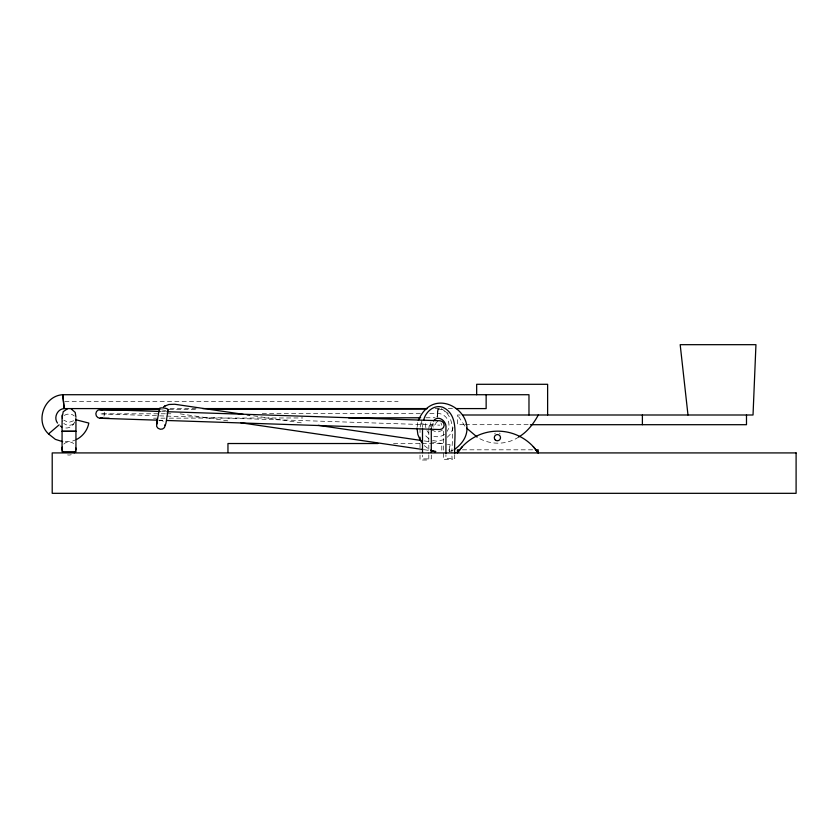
<?xml version="1.0" encoding="UTF-8"?>
<svg xmlns="http://www.w3.org/2000/svg" width="838" height="838" viewBox="0 0 838 838"><rect width="100%" height="100%" fill="white"/><g stroke="black" fill="none" stroke-linecap="round" stroke-linejoin="round"><path stroke-width="0.63" stroke-dasharray="4.19 3.14" d="M437.708 413.511L437.698 417.23M437.635 413.197L437.666 408.965L437.656 417.083M447.502 444.329L450.09 444.706L449.231 451.692M420.152 427.097L421.504 420.163M428.815 429.14L429.098 426.27L430.983 421.964M422.499 427.38L423.012 422.258M431.287 428.134L432.293 422.97M417.177 426.772L417.858 421.629M448.257 413.364L441.982 409.614L438.389 409.017L437.708 413.354A11.722 11.722 0 0 1 447.23 431.256M448.948 450.635L450.09 444.706M437.635 413.354L437.038 417.104L438.389 409.017M421.839 420.372L421.451 427.673M430.313 422.949L430.187 426.71M453.075 427.673L450.991 433.592L445.753 438.693M103.954 416.203L104.614 414.024L104.101 411.814M74.771 421.954C73.398 425.851 69.261 428.459 65.155 428.019M494.724 433.916L495.216 433.078M437.698 421.273L436.032 422.823L435.372 425.002L435.886 427.212M442.265 430.386L437.048 432.345L431.968 430.041M73.618 420.76L68.59 422.509L63.803 420.173M518.753 436.986C506.079 445.554 488.502 445.114 476.005 436.399M449.503 451.577L453.096 450.09M76.52 439.51L72.435 441.113L63.74 441.877M443.91 439.678L436.755 441.207L432.586 440.516M159.304 420.802L161.451 420.508L163.536 421.409M169.286 409.373L195.474 409.332M165.358 413.773L100.225 413.878L165.369 416.046M166.668 413.773L173.215 413.763M262.242 413.626L420.655 413.375M429.821 413.364L437.677 413.354M153.584 418.183L167.977 418.162M169.286 418.162L302.832 417.953M425.893 417.764L435.058 417.743M64.809 401.653L398.081 401.653M170.041 408.588L196.165 408.588M435.205 408.588L441.731 408.588M448.267 408.588L454.793 408.588M464.022 424.698L457.506 424.698L457.506 414.999L461.413 414.999M465.32 424.698L529.113 424.698M393.546 443.522L420.927 443.522M422.237 443.522L441.794 443.522L441.794 451.724M462.461 449.817L533.136 449.817M161.587 411.521L165.515 411.647M166.678 416.088L439.761 425.149M158.686 420.215L163.913 420.393M253.6 415.837L304.016 423.242M424.238 440.914L446.214 444.14M180.118 413.846L229.193 421.064M424.217 449.713L429.391 450.467M441.291 408.724C459.088 418.686 450.016 443.784 452.248 459.664L443.459 459.664L443.459 429.14M424.29 445.638L429.433 449.587M428.752 438.777L424.269 434.388M464.933 426.154L457.506 414.999M499.605 433.078L500.097 433.916M454.72 454.646L454.72 458.543L445.931 458.543L445.931 454.741M431.287 455.055L431.287 458.899L422.499 458.899L422.499 455.118M428.815 430.428L428.815 453.588M428.815 454.877L428.815 460.02L420.027 460.02L420.027 452.426M420.027 428.386L420.027 433.445M420.027 443.564L420.027 451.158M165.641 410.337A4.389 1.11 7.5 0 1 161.294 409.698M444.517 434.283A11.722 11.722 0 0 1 433.875 436.273M428.731 433.068A11.722 11.722 0 0 1 426.951 430.585M425.872 427.715A11.722 11.722 0 0 1 426.071 421.661M433.204 427.129A4.389 4.389 0 0 1 435.016 421.179M440.956 422.991A4.389 4.389 0 0 1 441.469 425.201M73.618 423.881A6.966 5.615 0 0 1 63.782 423.41M64.358 415.48A6.966 5.615 0 0 1 67.606 414.171L71.199 414.328A6.966 5.615 0 0 1 74.215 415.952M71.199 454.709A6.945 6.578 0 0 1 67.616 454.908M63.803 444.098A6.945 6.578 0 0 1 73.618 443.543"/><path stroke-width="1.26" d="M156.664 419.66L156.685 426.469L158.026 428.281L160.341 429.245L162.593 428.983L164.405 427.621L165.945 423.316L168.155 409.74M62.075 418.015L63.206 411.699L67.616 408.703M423.651 420.215C425.463 411.908 433.979 404.262 442.789 407.258C460.104 415.292 453.599 438.672 454.72 453.348M418.351 420.435C436.263 378.284 491.686 423.022 454.29 449.587M157.492 422.163L156.612 424.258L159.471 408.462A4.389 1.11 7.5 0 1 165.327 408.242A4.389 1.11 7.5 0 1 167.37 410.18M538.3 414.999C533.586 423.661 527.353 431.905 518.753 436.986M535.754 449.817L538.195 449.817L538.195 452.918A48.384 48.384 0 0 0 457.401 452.918L462.314 446.664M433.456 420.98C438.284 414.255 447.094 421.399 445.931 428.134L445.931 453.473M528.977 414.999L528.977 394.719L62.777 394.719C44.142 395.714 34.808 421.242 48.531 433.927L59.11 424.866M76.52 439.51C82.836 436.242 87.571 430.093 88.807 423.064L75.703 419.712M164.625 406.179L168.857 404.492L174.744 404.251L243.261 414.318M163.494 406.859L165.159 405.843M102.299 417.753L100.078 418.277L97.899 417.607L96.349 415.952L95.836 413.731L96.496 411.563L98.151 410.002L160.121 409.394M208.568 409.321L425.882 408.975M109.16 418.256L100.078 418.277L157.376 420.173M348.65 417.879L420.655 417.774M159.587 408.588L64.233 408.588L62.787 394.845M202.691 408.588L427.37 408.588M456.102 408.588L486.145 408.588L486.145 394.719M462.712 414.999L753.027 414.999L755.949 344.68L680.184 344.68L687.988 414.999M530.423 424.698L746.49 424.698L746.49 414.999M377.907 443.522L227.957 443.522L227.957 452.311M459.842 449.817L457.401 449.817L457.401 452.918M160.278 411.479L100.371 409.489L102.55 410.149M166.825 411.699L439.908 420.749L442.087 421.42L443.637 423.075L444.161 425.295L443.501 427.464L441.836 429.025L439.615 429.538L166.532 420.477M75.944 431.245L62.201 431.245M247.137 414.894L249.724 415.271M318.231 425.337L421.65 440.526M240.82 422.771L422.928 449.524M430.68 450.655L435.844 451.42M62.661 441.657L55.381 439.363L48.531 433.927M75.944 431.361L62.201 431.381M430.638 450.09L435.435 452.08M71.199 408.923L75.221 412.422L75.944 417.261M477.042 436.986L466.609 428.155M60.357 426.06L61.823 427.013M533.282 446.664L538.195 452.918M422.708 443.585L420.341 440.495L417.858 434.493L417.01 428.061M57.497 423.075C53.381 417.68 57.34 409.007 64.117 408.588L62.808 395.065M62.787 451.284L63.206 452.091M62.075 415.124L62.201 416.936M165.065 424.656L165.117 425.484M642.39 414.999L642.39 424.698M547.623 414.999L547.623 384.296L476.665 384.296L476.665 394.719M431.287 428.134L431.287 452.489M422.499 428.637L422.499 452.593M420.027 437.237L420.027 439.772M75.944 420.613L75.944 451.713L62.075 451.713L62.075 421.43M62.201 420.76A6.945 5.604 0 0 1 62.421 417.848M75.808 418.497A6.945 5.604 0 0 1 75.944 419.974M75.221 451.41A6.945 6.578 0 0 1 74.205 452.834M62.41 450.551A6.945 6.578 0 0 1 62.201 447.146M75.944 448.068A6.945 6.578 0 0 1 75.808 449.786M796.1 452.918L52.207 452.918L52.207 493.32L796.1 493.32L796.1 452.918M495.216 439.856A3.111 3.111 0 0 0 500.412 438.463A3.111 3.111 0 0 0 496.609 434.66A3.111 3.111 0 0 0 495.216 439.856"/></g></svg>
